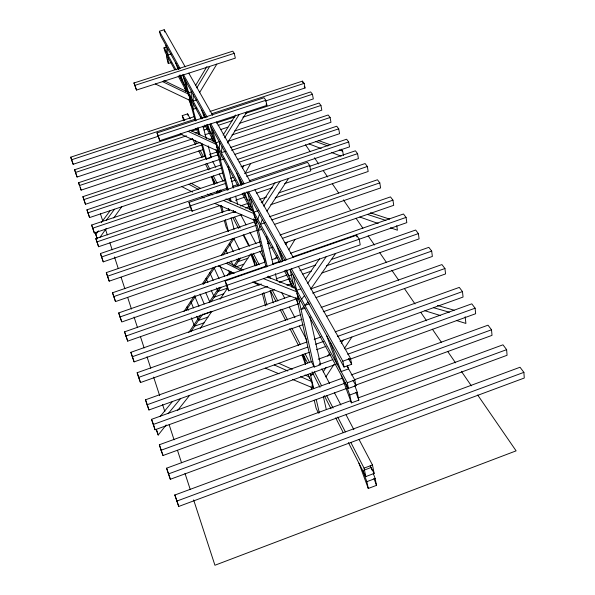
<?xml version="1.0" encoding="UTF-8"?>
<svg xmlns="http://www.w3.org/2000/svg" width="595" height="595" viewBox="0 0 595 595"><rect width="100%" height="100%" fill="white"/><g stroke="black" fill="none" stroke-linecap="round" stroke-linejoin="round"><path stroke-width="0.89" d="M191.263 102.801L191.27 100.101M191.285 97.744L191.307 91.169M193.092 103.441L193.003 109.287L196.372 108.178M193.234 94.642L193.13 101.128L196.588 99.997M218.677 153.332L218.93 150.84M219.146 148.661L219.763 142.569M221.08 154.789L220.44 160.144L224.352 158.835M222.047 146.697L221.34 152.662L225.356 151.323M218.99 192.423L219.213 190.861L220.046 192.497M256.631 223.289L257.278 221.199M257.851 219.376L259.442 214.245M259.941 226.078L258.401 230.488L261.852 229.306M262.283 219.376L260.558 224.322L265.229 222.716M242.396 168.281L243.705 165.856M245.185 173.234L250.659 163.521M275.061 258.989L276.883 255.82M285.868 244.538L287.244 242.158M195.524 85.591L206.919 66.573M196.819 87.867L209.7 66.409M288.754 249.826L294.971 239.48M199.511 92.701L216.84 64.104M223.095 135.139L235.613 114.999M224.62 137.832L239.145 114.515M327.8 356.152L329.764 352.999M227.35 143.038L246.88 111.964M323.234 371.927L326.149 367.279M341.225 343.263L343.166 340.162M261.859 202.821L275.009 182.717M325.837 376.925L333.847 364.653M344.371 348.536L351.883 337.03M263.741 206.145L280.022 181.311M266.939 211.121L288.582 178.411M183.892 311.579L193.65 296.95M202.374 283.867L213.159 267.698M221.377 255.381L232.675 238.446M185.967 310.635L195.748 295.99M203.468 284.425L215.301 266.701M223.021 255.136L234.341 238.179M188.712 332.627L200.627 314.978M208.912 302.706L219.265 287.355M227.037 275.842L230.146 271.238M233.768 265.868L238.945 258.2M190.824 331.757L202.761 314.086M211.061 301.799L220.924 287.199M229.231 274.905L231.306 271.833M234.936 266.456L240.648 258.007M200.232 328.44L211.701 311.535M220.046 299.24L227.342 288.486M240.38 269.267L250.287 254.667M305.399 279.211L319.537 258.78M307.727 283.317L326.186 256.735M310.962 288.664L335.669 253.425M99.938 237.383L106.304 228.435M113.727 217.993L121.685 206.807M101.366 222.537L110.172 210.645M97.216 238.707L95.721 234.571L98.487 230.838M106.237 220.395L114.53 209.209M156.15 429.478L158.203 435.042L166.184 424.942M177.585 410.528L189.56 395.385M299.337 302.015L300.527 300.542M301.561 299.255L304.491 295.618M160.137 416.545L172.386 401.58M168.184 413.659L180.516 398.635M303.822 306.589L301.063 309.571L305.242 308.091M308.039 302.022L304.923 305.391L309.244 303.867M313.253 374.136L310.59 375.237L313.848 374.054M358.956 463.215L368.268 488.473L376.516 485.356L375.162 478.536L373.273 473.456M348.38 442.598L365.813 476.573L374.151 473.434L372.477 464.985L359.06 439.497M368.268 488.473L366.862 481.66L375.162 478.536M365.813 476.573L364.073 468.139L372.477 464.985M363.597 470.333L371.064 467.529L372.009 470.072M174.856 495.018L520.015 367.249L523.89 372.351L524.269 378.033L178.723 506.449L174.856 495.018L178.723 506.449M176.737 501.124L523.89 372.351M350.455 400.747L166.585 468.191L170.341 479.265L507.074 355.282L506.628 349.652L502.954 344.817L358.294 397.869M341.166 375.103L351.4 402.86L358.83 400.137L357.253 392.254L354.769 385.53M168.363 473.962L506.628 349.652M346.275 388.587L163.015 455.517L161.059 450.251L345.033 383.18M354.627 379.684L491.522 329.779L492.02 335.364L355.877 385.084M285.667 270.204L347.264 382.756L354.821 380.004L355.951 385.686L348.432 388.431L296.719 293.558M351.4 402.86L349.778 394.991L357.253 392.254M293.506 284.529L290.062 269.557L344.036 367.048L351.682 364.274L350.514 358.398L298.378 266.448M161.059 450.251L159.363 444.755L342.437 378.145M351.154 374.976L488.019 325.175L491.522 329.779M335.892 364.311L155.064 429.769L151.532 419.341L312.092 361.425M318.206 359.224L330.418 354.821M345.256 349.466L471.79 303.829L475.107 308.195L475.658 313.721L349.867 359.254M153.131 424.532L314.554 366.208M318.92 364.631L332.88 359.588M347.711 354.226L475.107 308.195M296.615 298.05L311.103 361.053L314.197 367.026L320.586 364.713L309.898 316.83M291.49 268.851L342.832 361.18L350.514 358.398M309.504 352.262L148.958 409.977L147.039 404.779L307.816 347.086M315.677 344.26L323.546 341.441M337.529 336.42L462.471 291.587L463.066 297.054L340.043 341.285M316.481 349.756L326.082 346.305M147.039 404.779L145.507 399.803L307.206 341.88M314.197 339.373L321.196 336.867M335.178 331.861L459.295 287.4L462.471 291.587M303.086 324.647L140.494 382.548L138.605 377.394L302.267 319.217M323.278 311.758L444.934 268.516L445.573 273.916L326.685 316.243M290.367 296.124L130.87 352.314L134.12 361.872L298.549 303.748M316.042 297.56L432.364 256.438L431.687 251.097L428.831 247.341L310.523 289.021M138.605 377.394L137.162 372.723L300.936 314.606M321.077 307.459L441.936 264.574L444.934 268.516M207.923 317.113L198.477 320.43L196.796 316.272M204.025 322.847L194.602 326.164L191.285 317.812M300.899 288.791L296.652 290.286L293.223 275.254M132.246 356.762L296.853 298.683M312.613 293.119L431.687 251.097M223.735 293.796L214.222 297.121L211.247 290.308M274.719 289.557L127.717 341.143L124.563 331.839L261.346 284.001M276.251 278.787L286.775 275.106M299.925 270.509L315.707 264.983M331.489 259.465L415.667 230.027L418.389 233.612L419.096 238.885L321.969 272.971M292.115 274.726L288.783 275.894L286.619 269.974M125.865 336.071L267.75 286.374M279.137 282.387L289.646 278.705M302.781 274.102L311.542 271.037M326.432 265.824L418.389 233.612M202.374 314.658L211.835 311.341M286.969 285.258L291.349 283.718M290.449 253.254L403.47 213.992L406.073 217.413L406.809 222.634L121.804 321.969L119.974 316.949L266.538 265.958M272.681 263.823L279.702 261.384M292.859 256.802L406.073 217.413M225.155 280.974L356.584 235.241L359.216 239.153L360.22 244.85L228.659 290.791L226.717 286.552L225.155 280.974L227.104 285.198L228.659 290.791M227.64 288.039L218.105 291.372L216.595 287.98M260.707 241.659L112.522 292.77L115.512 301.576L262.075 250.859M269.096 248.435L272.607 247.222M284.893 242.968L393.719 205.312L392.953 200.165L390.476 196.9L280 235.01M247.855 258.252L238.223 261.592L237.011 259.115M235.947 266.939L243.816 264.21M232.742 272.666L230.131 273.574L228.554 270.242M119.974 316.949L118.725 312.911L265.043 262.083M272.049 259.643L277.307 257.821M113.704 296.608L261.235 245.653M267.378 243.534L269.133 242.924M282.305 238.379L392.953 200.165M257.635 230.183L109.212 281.16L106.312 272.614L254.601 221.838M269.52 216.729L377.453 179.772L379.803 182.866L380.592 187.946L274.325 224.449M107.427 276.251L255.917 225.341M271.737 219.919L379.803 182.866M241.845 214.579L103.255 261.852L100.429 253.544L229.692 209.589M240.246 205.996L248.16 203.312M259.591 199.422L266.62 197.027M278.936 192.839L365.107 163.543L367.346 166.488L368.164 171.494L270.792 204.71M101.5 257.003L234.861 211.597M245.393 208.012L248.896 206.815M261.183 202.635L262.938 202.032M275.217 197.852L367.346 166.488M233.166 210.742L233.991 212.341L235.754 211.746M258.267 210.637L253.887 212.132L250.376 197.867M219.719 205.632L98.584 246.724L95.825 238.602L190.869 206.458M309.668 166.28L355.423 150.803L357.58 153.636L358.406 158.59L284.67 183.602M96.851 241.92L191.657 209.819M310.174 169.687L357.58 153.636M192.081 211.099L310.761 170.891L309.683 165.507L307.555 162.353L188.979 202.389L192.081 211.099L188.979 202.389M235.516 200.277L244.3 197.302M256.586 193.13L272.384 187.767M249.231 199.898L247.513 200.485L244.664 192.654M227.223 188.139L94.345 232.987L91.645 225.036L225.289 180.062M230.562 178.284L233.203 177.399M244.627 173.554L346.617 139.23L348.692 141.96L349.54 146.861L249.223 180.716M92.627 228.227L225.505 183.461M231.663 181.386L235.181 180.203M246.62 176.343L348.692 141.96M232.504 186.361L237.784 184.576M190.549 205.788L309.683 165.507M222.508 172.974L89.592 217.577L86.952 209.812L220.641 165.075M237.346 159.482L336.733 126.222L338.719 128.84L339.581 133.682L240.99 166.764M87.896 212.869L221.667 168.058M239.272 162.16L338.719 128.84M220.105 159.311L85.487 204.271L82.898 196.662L205.104 155.972M209.5 154.507L216.528 152.164M230.6 147.478L328.18 114.984L330.099 117.498L330.969 122.287L235.062 154.313M83.806 199.608L218.387 154.745M231.581 150.342L330.099 117.498M201.266 143.239L204.628 155.712L206.398 159.125L211.285 157.496L208.205 145.864M201.965 144.912L79.47 185.536L78.6 182.71L200.173 142.436M208.979 139.513L212.504 138.352M234.527 131.049L319.099 103.032L320.936 105.456L321.813 110.179L227.483 141.521M231.931 134.976L320.936 105.456M219.897 141.491L215.94 142.8L212.452 129.36M78.6 182.71L81.128 190.14L202.791 149.724M157.006 132.938L158.27 135.682L265.816 100.302L266.932 105.36L159.75 140.688L157.006 132.938L264.098 97.744L265.816 100.302M194.074 116.694L70.731 157.169L73.148 164.287L158.679 136.143M265.363 101.038L305.042 87.986L304.142 83.374L302.438 81.128L209.931 111.488M192.549 138.851L77.082 177.027L74.606 169.754L182.063 134.321M191.746 131.131L197.912 129.093M203.2 127.352L205.84 126.482M216.409 123.001L234.906 116.903M245.475 113.414L310.649 91.927L312.42 94.255L313.305 98.926L239.264 123.403M75.446 172.468L186.443 135.831M195.257 132.923L198.775 131.763M204.063 130.015L207.588 128.855M218.157 125.367L232.251 120.711M242.827 117.222L312.42 94.255M204.888 134.767L209.299 133.31M220.752 129.524L227.811 127.189M212.326 132.826L210.764 133.347L207.722 124.92M183.677 120.815L182.241 115.646L187.648 113.876L190.244 118.807M71.534 159.78L194.885 119.26M211.627 113.764L304.142 83.374M191.977 91.682L188.57 92.79L185.134 80.02M185.863 84.23L184.182 84.773L180.85 75.52M134.009 82.988L232.771 51.17L234.229 53.334L235.345 58.124L136.508 90.053L134.009 82.988L136.508 90.053M135.08 85.308L234.229 53.334M171.085 53.981L167.887 55L167.552 48.262M166.459 54.576L166.607 57.365L168.311 63.516L171.434 62.52M174.67 69.637L165.194 52.263L163.982 47.86L166.347 47.109M179.065 69.05L160.635 35.76L159.393 31.267L164.175 29.75L185.224 66.885M433.495 307.682L449.337 312.211M437.489 305.436L454.149 310.226M424.942 310.761L440.627 315.61M456.313 320.467L465.9 323.435L465.178 316.741M367.427 214.408L385.917 220.44M370.343 212.809L389.636 219.131M359.834 217.041L378.189 223.475M390.424 227.759L397.415 230.213L396.746 225.691M315.886 141.632L327.979 145.939M339.217 149.933L342.675 151.167L343.427 155.429M318.303 140.502L330.359 144.808M309.036 143.931L321.181 148.549M331.586 152.513L341.128 156.143M253.827 282.008L298.459 299.285L296.741 291.773L294.473 287.63L267.281 276.839M263.466 278.639L296.741 291.773M265.363 368.134L279.003 373.809M292.636 379.484L313.082 387.999L311.579 381.536L309.221 376.903L304.997 375.014M214.75 203.423L255.82 220.812L254.065 213.664L252.235 210.31L225.959 198.961M223.437 200.478L254.065 213.664M274.236 364.943L287.816 370.975M300.542 376.635L311.579 381.536M278.795 363.3L292.316 369.346M180.203 133.942L217.941 151.078L216.186 144.332L214.698 141.61L189.961 130.179M188.042 131.361L216.186 144.332M218.335 265.995L234.199 273.417M252.57 282.015L259.249 285.139M155.355 83.969L190.571 100.719L188.853 94.3L187.589 91.994L163.863 80.526M162.584 81.634L188.853 94.3M226.189 263.28L241.116 270.688M227.595 262.254L243.318 270.063M181.787 186.637L192.572 192.088M201.698 196.7L204.189 197.964M219.116 205.513L221.608 206.77M188.838 184.272L198.44 189.396M207.246 194.096L209.641 195.376M190.75 183.134L200.567 188.384M210.385 193.643L212.846 194.952M304.186 86.863L305.042 87.986M341.188 149.159L342.675 151.167M305.488 144.793L310.226 151.68M314.443 157.801L318.652 163.923M323.39 170.81L327.607 176.931M332.345 183.818L338.659 193.003M343.404 199.89L350.775 210.6M356.041 218.253L362.883 228.197M368.149 235.851L374.471 245.028M379.736 252.682L386.579 262.633M391.845 270.279L398.687 280.23M404.481 288.642L415.012 303.948M420.806 312.368L426.6 320.779M432.387 329.199L441.341 342.207M447.656 351.385L455.554 362.861M461.348 371.28L471.352 385.82M477.673 394.998L516.11 450.854L214.929 565.25L193.628 499.882M266.077 104.073L266.932 105.36M188.786 73.163L212.705 115.356M216.468 121.99L250.317 181.683M254.928 189.812L293.328 257.538M348.492 358.614L351.682 364.274M347.123 366.208L354.821 380.004M159.393 31.267L180.114 68.529M183.617 74.836L207.157 117.178M210.861 123.842L244.181 183.758M248.717 191.917L286.522 259.903M353.014 380.398L355.951 385.686M182.211 74.732L206.034 117.773M209.633 124.266L242.894 184.353M246.94 191.657L285.154 260.677M163.982 47.86L176.023 69.86M179.14 75.565L202.776 118.755M206.346 125.27L239.346 185.566M243.362 192.899L281.264 262.164M178.217 76.153L186.659 91.63M188.875 95.706L201.311 118.509M204.858 125.024L214.185 142.131M216.379 146.169L238.156 186.123M242.158 193.449L251.477 210.556M253.701 214.631L279.895 262.692M284.336 270.837L293.662 287.943M255.091 219.466L255.82 220.812M297.701 297.902L298.459 299.285M210.213 155.451L211.285 157.496M319.805 363.225L320.586 364.713M195.435 128.676L196.305 130.32M212.75 161.565L215.784 167.321M219.243 173.896L223.14 181.304M226.606 187.879L227.468 189.522M240.454 214.193L246.085 224.88M249.974 232.281L256.036 243.794M259.933 251.194L265.125 261.064M281.576 292.309L284.603 298.065M289.371 307.109L294.994 317.797M299.322 326.023L306.678 339.998M321.828 368.781L329.623 383.582M334.383 392.626L340.875 404.957M346.074 414.827L353.861 429.627M370.202 465.885L374.151 473.434M182.241 115.646L184.8 120.592M195.019 140.405L196.722 143.707M200.128 150.304L203.535 156.909M206.941 163.513L209.916 169.292M213.322 175.897L217.153 183.32M220.559 189.924L221.414 191.575M234.608 217.16L240.149 227.892M243.779 234.943L249.61 246.233M253.225 253.239L259.167 264.768M272.332 290.293L277.858 300.996M282.104 309.229L287.623 319.932M291.87 328.165L300.363 344.631M305.042 353.69L309.712 362.749M314.383 371.808L321.605 385.805M326.7 395.682L333.066 408.036M337.744 417.088L345.39 431.911M350.909 442.613L364.073 468.139M243.169 235.047L248.628 245.646M192.423 138.657L195.376 144.406M198.745 150.981L202.114 157.549M205.491 164.116L208.436 169.865M215.531 183.691L211.961 176.73L214.505 183.796L213.322 179.392M228.435 208.838L229.268 210.466M233.047 217.822L238.491 228.443M251.596 253.983L257.219 264.939M270.428 290.672L275.901 301.353M280.119 309.564L285.593 320.236M289.81 328.447L298.653 345.688M303.041 354.241L307.496 362.913M312.092 371.875L320.021 387.338M324.253 395.586L331.028 408.78M335.684 417.854L343.3 432.699M311.906 385.679L313.082 387.999M233.738 238.29L239.473 249.766M228.272 231.41L226.055 226.948L224.397 220.738M318.556 413.183L316.109 408.259L314.227 400.212M229.335 243.444L233.381 251.692M225.438 249.298L227.424 253.448M231.016 260.908L233.404 265.883M219.927 266.077L224.575 276.139M214.081 267.735L219.057 278.698M209.812 272.726L213.203 280.349M206.034 278.378L207.893 282.64M205.662 292.398L209.871 302.223M200.039 294.079L204.189 303.963M194.528 295.633L198.961 306.388M190.742 301.308L193.434 307.957M186.979 306.953L188.303 310.293M362.772 470.645L366.862 481.66M166.585 468.191L170.341 479.265M347.339 365.434L348.603 368.87L341.143 371.578L330.381 342.378M355.944 392.336L358.83 400.137M373.943 478.395L376.516 485.356M151.532 419.341L153.138 423.692M159.363 444.755L163.015 455.517M345.122 382.362L349.778 394.991M326.566 335.491L337.231 364.415M137.162 372.723L140.494 382.548M145.507 399.803L147.106 404.131M276.43 244.924L282.484 261.488M289.073 279.538L291.922 287.325M295.715 297.708L297.931 303.762M124.563 331.839L127.717 341.143M130.87 352.314L134.12 361.872M279.524 250.51L283.227 260.662M292.197 285.265L292.814 286.946M236.788 173.309L241.198 185.454M244.039 193.263L244.984 195.867M248.003 204.189L249.893 209.373M253.344 218.871L255.857 225.78M302.803 354.739L304.923 360.57M302.089 355.126L305.525 364.571M112.522 292.77L115.512 301.576M118.725 312.911L121.551 321.159M239.302 177.853L241.823 184.814M250.54 208.838L251.127 210.466M201.415 109.421L204.449 117.825M206.882 124.541L208.711 129.584M211.396 137.021L212.913 141.216M215.948 149.598L218.372 156.306M251.544 254.117L254.147 261.294M250.815 253.961L255.121 265.839M95.825 238.602L97.268 242.596M100.429 253.544L103.255 261.852M106.312 272.614L109.212 281.16M203.46 113.117L204.985 117.334M177.518 66.261L178.731 69.63M175.785 63.122L177.898 68.998M180.017 74.866L182.434 81.582M184.889 88.387L186.101 91.749M188.823 99.313L191.248 106.029M211.374 176.633L214.2 184.472M82.898 196.662L85.487 204.271M86.952 209.812L89.592 217.577M95.059 232.288L96.546 236.416M91.645 225.036L94.345 232.987M70.731 157.169L73.148 164.287M74.606 169.754L77.082 177.027M100.391 213.687L102.697 220.752M105.575 229.588L107.301 234.884M109.889 242.834L112.195 249.9M114.493 256.966L118.234 268.449M121.112 277.285L124.853 288.768M127.732 297.604L131.473 309.088M134.061 317.038L137.512 327.637M140.39 336.465L144.131 347.949M147.01 356.784L150.751 368.268M153.629 377.104L159.676 395.653M162.554 404.481L164.852 411.554M169.173 424.8L174.06 439.817M177.518 450.415L181.542 462.784M185 473.382L190.177 489.283M96.844 237.241L97.327 238.803M156.641 430.021L158.203 435.042M94.999 232.236L95.721 234.571M80.251 187.306L81.128 190.14M97.558 243.392L98.584 246.724M147.426 405.002L148.958 409.977M153.458 424.57L155.064 429.769M158.27 135.682L159.75 140.688M187.648 113.876L188.117 115.601M164.175 29.75L164.785 31.996M189.812 97.424L196.067 120.673M197.986 127.828L199.913 134.983M202.315 143.923L206.398 159.125M187.589 91.994L188.451 95.193M183.394 76.867L186.823 89.592M189.508 99.566L195.264 120.956M197.19 128.081L198.864 134.321M217.532 190.519L218.209 193.063M221.511 205.439L223.177 211.671M225.312 219.689L228.406 231.262M216.558 191.471L217.034 193.249M220.596 206.547L222.262 212.757M200.374 116.345L201.088 119.022M202.984 126.185L206.301 138.709M228.733 208.815L229.201 210.593M231.068 217.725L234.11 229.306M217.205 147.679L228.168 189.894M230.265 197.971L231.195 201.564M233.523 210.548L233.991 212.341M210.392 125.634L213.873 139.029M216.773 150.156L227.26 190.437M229.358 198.499L230.057 201.184M228.011 166.511L233.53 188.079M235.598 196.172L237.665 204.256M252.964 256.638L255.277 265.757M262.306 293.402L265.482 305.889M256.17 262.893L256.765 265.236M263.697 292.636L266.872 305.168M247.832 193.271L251.343 207.484M254.303 219.496L266.069 267.177M268.278 276.125L268.717 277.91M270.123 290.382L273.231 302.929M255.158 217.301L267.281 266.642M269.706 276.504L270.152 278.296M266.463 236.758L273.172 264.589M275.336 273.566L277.069 280.751M303.77 355.669L305.696 363.857M308.143 374.292L308.775 376.977M311.081 386.81L311.706 389.487M310.203 373.586L313.721 388.684M316.22 399.438L319.351 412.885M309.221 376.903L309.601 378.517M297.902 295.722L314.197 367.026M323.42 396.805L326.268 409.375M342.832 361.18L344.036 367.048M347.264 382.756L348.432 388.431M302.438 81.128L302.743 82.668M356.584 235.241L356.874 236.862M165.968 45.398L166.332 52.152M168.006 57.418L168.311 63.516"/></g></svg>
